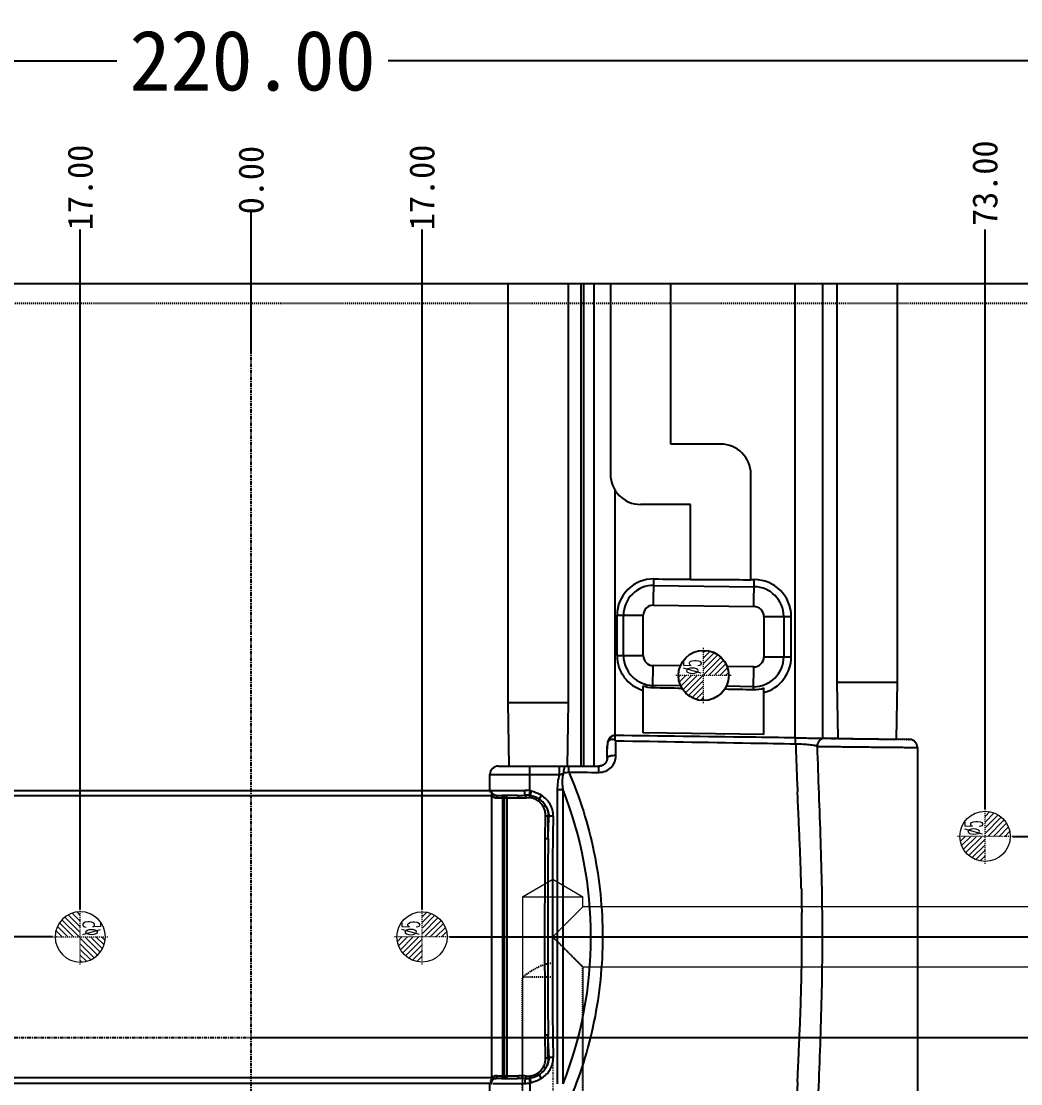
# Model space of a CAD drawing. Header units: millimetres. Extents: x -7602 to -5759, y 1469 to 2216.
# Drawn here: x -7337.9 to -7238.5, y 1903.5 to 2009.1 of the extents above; entities that cross this region are included whole.
import ezdxf

# ---------------------------------------------------------------- set-up
doc = ezdxf.new("R2010")
doc.units = ezdxf.units.MM
doc.linetypes.add('CENTER', pattern=[0.6, 0.375, -0.075, 0.075, -0.075])
doc.linetypes.add('HIDDEN', pattern=[0.2, 0.1, -0.1])
for name, color, linetype, lineweight in [('cool', 153, 'HIDDEN', 9), ('dim', 82, 'Continuous', 9), ('epin', 13, 'Continuous', 9)]:
    doc.layers.add(name, color=color, linetype=linetype, lineweight=lineweight)
doc.layers.add('DEFAULT_2', color=8, linetype='HIDDEN')
doc.styles.add('TXT05', font='txt.shx', dxfattribs={"width": 0.5, "bigfont": 'gbcbig.shx'})
doc.dimstyles.get("Standard").update_dxf_attribs({"dimtxt": 0.15625, "dimasz": 0.1875, "dimexe": 0.125, "dimexo": 0.0625, "dimtad": 0, "dimtih": 1, "dimtoh": 1, "dimdsep": 46, "dimtxsty": 'Standard', "dimcen": 0.09, "dimadec": 0, "dimazin": 0, "dimtp": 0.01, "dimtm": 0.01, "dimtfac": 1, "dimtofl": 0, "dimtmove": 0, "dimatfit": 3, "dimfxl": 0, "dimtolj": 1, "dimarcsym": 0})
doc.dimstyles.new('STANDARD$0', dxfattribs={"dimscale": 2, "dimtxt": 3, "dimasz": 3, "dimexe": 1.25, "dimexo": 0.625, "dimgap": 0.5, "dimtad": 0, "dimdsep": 46, "dimlunit": 6, "dimtxsty": 'Standard', "dimblk": 'CLOSEDBLANK', "dimcen": 0, "dimclrt": 2, "dimazin": 2, "dimtfac": 2, "dimtmove": 1, "dimatfit": 3, "dimfxl": 0, "dimtolj": 1, "dimtzin": 0, "dimarcsym": 0})

# ---------------------------------------------------------------- blocks, each defined once
blk = doc.blocks.new('epin_ejp_5')
at = {"layer": 'epin'}
h = blk.add_hatch(dxfattribs=at)
h.set_pattern_fill('_ANSI31', color=123, scale=0.125, angle=90, style=0)
h.set_pattern_definition([(135, (-467.6036, -280.68332), (-0.280633, -0.280633), [])])
h.paths.add_polyline_path([(0, 2.5, 0.414214), (-2.5, 0), (0, 0)])
h.paths.add_polyline_path([(2.5, 0), (0, 0), (0, -2.5, 0.414214)])
at = {"layer": 'epin', "color": 1, "linetype": 'CENTER', "ltscale": 0.155494}
for p, q in [((0, -2.75), (0, 2.75)), ((-2.75, 0), (2.75, 0))]:
    blk.add_line(p, q, dxfattribs=at)
at = {"layer": 'epin'}
blk.add_circle((0, 0), 2.5, dxfattribs=at)
at = {"layer": 'epin', "color": 6, "style": 'TXT05', "width": 0.5}
blk.add_text('%%c5', height=1.75, dxfattribs=at).set_placement((0.1, 0.25))
blk = doc.blocks.new('36')
at = {"layer": 'cool', "linetype": 'ByBlock', "ltscale": 0.932966}
for p, q in [((13910.12, -854.74), (13907.12, -856.48)), ((13913.12, -856.48), (13910.12, -854.74)), ((13913.12, -856.48), (13907.12, -856.48)), ((13907.12, -857.48), (13907.12, -856.48)), ((13913.12, -856.48), (13913.12, -936.48)), ((13841.33, -857.48), (13907.12, -857.48)), ((13907.12, -857.48), (13910.12, -860.48)), ((13910.12, -860.48), (13907.12, -863.48)), ((13841.33, -863.48), (13907.12, -863.48)), ((13907.12, -863.48), (13907.12, -897.48))]:
    blk.add_line(p, q, dxfattribs=at)
at = {"layer": 'cool', "color": 1, "linetype": 'CENTER', "ltscale": 0.621977}
for p, q in [((13910.12, -854.74), (13910.12, -945.48)), ((13830.12, -860.48), (13910.12, -860.48))]:
    blk.add_line(p, q, dxfattribs=at)
blk = doc.blocks.new('*D62')
at = {"layer": 'Defpoints', "color": 0, "linetype": 'ByBlock', "ltscale": 0.870768}
for p in [(-7315.04, 1908.07), (-7315.04, 1908.07), (-7196.59, 1908.07)]:
    blk.add_point(p, dxfattribs=at)
at = {"layer": 'dim', "color": 4, "linetype": 'Continuous', "lineweight": -2, "ltscale": 0.870768}
blk.add_line((-7315.04, 1908.07), (-7196.59, 1908.07), dxfattribs=at)
at = {"layer": 'dim', "color": 6, "linetype": 'ByBlock', "ltscale": 0.870768, "insert": (-7193.47, 1908.07), "char_height": 2.5, "attachment_point": 5}
blk.add_mtext('\\A1;0.00', dxfattribs=at)
blk = doc.blocks.new('*D43')
at = {"layer": 'Defpoints', "color": 0, "linetype": 'ByBlock', "ltscale": 0.870768}
for p in [(-7315.04, 1908.07), (-7315.04, 1846.74), (-7315.04, 1828.2)]:
    blk.add_point(p, dxfattribs=at)
at = {"layer": 'dim', "color": 4, "linetype": 'Continuous', "lineweight": -2, "ltscale": 0.870768}
blk.add_line((-7315.04, 1846.74), (-7315.04, 1828.2), dxfattribs=at)
at = {"layer": 'dim', "color": 6, "linetype": 'ByBlock', "ltscale": 0.870768, "insert": (-7315.04, 1825.07), "char_height": 2.5, "attachment_point": 5, "rotation": 90}
blk.add_mtext('\\A1;0.00', dxfattribs=at)
blk = doc.blocks.new('*D44')
at = {"layer": 'Defpoints', "color": 0, "linetype": 'ByBlock', "ltscale": 0.870768}
for p in [(-7315.04, 1990.22), (-7315.04, 1976.09), (-7315.04, 1908.07)]:
    blk.add_point(p, dxfattribs=at)
at = {"layer": 'dim', "color": 4, "linetype": 'Continuous', "lineweight": -2, "ltscale": 0.870768}
blk.add_line((-7315.04, 1976.09), (-7315.04, 1990.22), dxfattribs=at)
at = {"layer": 'dim', "color": 6, "linetype": 'ByBlock', "ltscale": 0.870768, "insert": (-7315.04, 1993.34), "char_height": 2.5, "attachment_point": 5, "rotation": 90}
blk.add_mtext('\\A1;0.00', dxfattribs=at)
blk = doc.blocks.new('*D45')
at = {"layer": 'Defpoints', "color": 0, "linetype": 'ByBlock', "ltscale": 0.870768}
for p in [(-7433.49, 1908.07), (-7419, 1908.07), (-7315.04, 1908.07)]:
    blk.add_point(p, dxfattribs=at)
at = {"layer": 'dim', "color": 4, "linetype": 'Continuous', "lineweight": -2, "ltscale": 0.870768}
blk.add_line((-7419, 1908.07), (-7433.49, 1908.07), dxfattribs=at)
at = {"layer": 'dim', "color": 6, "linetype": 'ByBlock', "ltscale": 0.870768, "insert": (-7436.61, 1908.07), "char_height": 2.5, "attachment_point": 5}
blk.add_mtext('\\A1;0.00', dxfattribs=at)
blk = doc.blocks.new('_ClosedBlank')
at = {"color": 0, "linetype": 'ByBlock', "lineweight": -2}
for p, q in [((-1, 0.167), (0, 0)), ((-1, 0.167), (-1, -0.167)), ((0, 0), (-1, -0.167))]:
    blk.add_line(p, q, dxfattribs=at)
blk = doc.blocks.new('*D63')
at = {"color": 4, "linetype": 'Continuous', "lineweight": -2, "ltscale": 0.870768}
for p, q in [((-7425.04, 1952.4), (-7425.04, 2005.2)), ((-7419.04, 2005.2), (-7328.4, 2005.2)), ((-7211.04, 2005.2), (-7301.4, 2005.2)), ((-7205.04, 1952.4), (-7205.04, 2005.2))]:
    blk.add_line(p, q, dxfattribs=at)
at = {"layer": 'Defpoints', "color": 0, "linetype": 'ByBlock', "ltscale": 0.870768}
for p in [(-7205.04, 2005.2), (-7425.04, 1952.4), (-7205.04, 1952.4)]:
    blk.add_point(p, dxfattribs=at)
at = {"color": 4, "linetype": 'ByBlock', "lineweight": -2, "ltscale": 0.870768, "xscale": 6, "yscale": 6, "zscale": 6, "rotation": 180}
blk.add_blockref('_ClosedBlank', (-7425.04, 2005.2), dxfattribs=at)
at = {"color": 4, "linetype": 'ByBlock', "lineweight": -2, "ltscale": 0.870768, "xscale": 6, "yscale": 6, "zscale": 6}
blk.add_blockref('_ClosedBlank', (-7205.04, 2005.2), dxfattribs=at)
at = {"color": 6, "linetype": 'ByBlock', "ltscale": 0.870768, "insert": (-7314.9, 2005.2), "char_height": 6, "attachment_point": 5}
blk.add_mtext('\\A1;220.00', dxfattribs=at)
blk = doc.blocks.new('*D53')
at = {"layer": 'Defpoints', "color": 0, "linetype": 'ByBlock', "ltscale": 0.870768}
for p in [(-7295.29, 1918.07), (-7196.22, 1918.07), (-7315.04, 1908.07)]:
    blk.add_point(p, dxfattribs=at)
at = {"layer": 'dim', "color": 4, "linetype": 'Continuous', "lineweight": -2, "ltscale": 0.870768}
blk.add_line((-7295.29, 1918.07), (-7196.22, 1918.07), dxfattribs=at)
at = {"layer": 'dim', "color": 6, "linetype": 'ByBlock', "ltscale": 0.870768, "insert": (-7192.26, 1918.07), "char_height": 2.5, "attachment_point": 5}
blk.add_mtext('\\A1;10.00', dxfattribs=at)
blk = doc.blocks.new('*D73')
at = {"layer": 'Defpoints', "color": 0, "linetype": 'ByBlock', "ltscale": 0.870768}
for p in [(-7239.29, 1928.07), (-7196.22, 1928.07), (-7315.04, 1908.07)]:
    blk.add_point(p, dxfattribs=at)
at = {"layer": 'dim', "color": 4, "linetype": 'Continuous', "lineweight": -2, "ltscale": 0.870768}
blk.add_line((-7239.29, 1928.07), (-7196.22, 1928.07), dxfattribs=at)
at = {"layer": 'dim', "color": 6, "linetype": 'ByBlock', "ltscale": 0.870768, "insert": (-7191.84, 1928.07), "char_height": 2.5, "attachment_point": 5}
blk.add_mtext('\\A1;20.00', dxfattribs=at)
blk = doc.blocks.new('*D54')
at = {"layer": 'Defpoints', "color": 0, "linetype": 'ByBlock', "ltscale": 0.870768}
for p in [(-7298.04, 1988.44), (-7298.04, 1920.82), (-7315.04, 1908.07)]:
    blk.add_point(p, dxfattribs=at)
at = {"layer": 'dim', "color": 4, "linetype": 'Continuous', "lineweight": -2, "ltscale": 0.870768}
blk.add_line((-7298.04, 1920.82), (-7298.04, 1988.44), dxfattribs=at)
at = {"layer": 'dim', "color": 6, "linetype": 'ByBlock', "ltscale": 0.870768, "insert": (-7298.04, 1992.61), "char_height": 2.5, "attachment_point": 5, "rotation": 90}
blk.add_mtext('\\A1;17.00', dxfattribs=at)
blk = doc.blocks.new('*D74')
at = {"layer": 'Defpoints', "color": 0, "linetype": 'ByBlock', "ltscale": 0.870768}
for p in [(-7242.04, 1988.44), (-7242.04, 1930.82), (-7315.04, 1908.07)]:
    blk.add_point(p, dxfattribs=at)
at = {"layer": 'dim', "color": 4, "linetype": 'Continuous', "lineweight": -2, "ltscale": 0.870768}
blk.add_line((-7242.04, 1930.82), (-7242.04, 1988.44), dxfattribs=at)
at = {"layer": 'dim', "color": 6, "linetype": 'ByBlock', "ltscale": 0.870768, "insert": (-7242.04, 1993.03), "char_height": 2.5, "attachment_point": 5, "rotation": 90}
blk.add_mtext('\\A1;73.00', dxfattribs=at)
blk = doc.blocks.new('*D55')
at = {"layer": 'Defpoints', "color": 0, "linetype": 'ByBlock', "ltscale": 0.870768}
for p in [(-7433.87, 1918.07), (-7334.79, 1918.07), (-7315.04, 1908.07)]:
    blk.add_point(p, dxfattribs=at)
at = {"layer": 'dim', "color": 4, "linetype": 'Continuous', "lineweight": -2, "ltscale": 0.870768}
blk.add_line((-7334.79, 1918.07), (-7433.87, 1918.07), dxfattribs=at)
at = {"layer": 'dim', "color": 6, "linetype": 'ByBlock', "ltscale": 0.870768, "insert": (-7437.82, 1918.07), "char_height": 2.5, "attachment_point": 5}
blk.add_mtext('\\A1;10.00', dxfattribs=at)
blk = doc.blocks.new('*D56')
at = {"layer": 'Defpoints', "color": 0, "linetype": 'ByBlock', "ltscale": 0.870768}
for p in [(-7433.87, 1928.07), (-7390.79, 1928.07), (-7315.04, 1908.07)]:
    blk.add_point(p, dxfattribs=at)
at = {"layer": 'dim', "color": 4, "linetype": 'Continuous', "lineweight": -2, "ltscale": 0.870768}
blk.add_line((-7390.79, 1928.07), (-7433.87, 1928.07), dxfattribs=at)
at = {"layer": 'dim', "color": 6, "linetype": 'ByBlock', "ltscale": 0.870768, "insert": (-7438.24, 1928.07), "char_height": 2.5, "attachment_point": 5}
blk.add_mtext('\\A1;20.00', dxfattribs=at)
blk = doc.blocks.new('*D57')
at = {"layer": 'Defpoints', "color": 0, "linetype": 'ByBlock', "ltscale": 0.870768}
for p in [(-7332.04, 1988.44), (-7332.04, 1920.82), (-7315.04, 1908.07)]:
    blk.add_point(p, dxfattribs=at)
at = {"layer": 'dim', "color": 4, "linetype": 'Continuous', "lineweight": -2, "ltscale": 0.870768}
blk.add_line((-7332.04, 1920.82), (-7332.04, 1988.44), dxfattribs=at)
at = {"layer": 'dim', "color": 6, "linetype": 'ByBlock', "ltscale": 0.870768, "insert": (-7332.04, 1992.61), "char_height": 2.5, "attachment_point": 5, "rotation": 90}
blk.add_mtext('\\A1;17.00', dxfattribs=at)
blk = doc.blocks.new('*D58')
at = {"layer": 'Defpoints', "color": 0, "linetype": 'ByBlock', "ltscale": 0.870768}
for p in [(-7388.04, 1988.44), (-7388.04, 1930.82), (-7315.04, 1908.07)]:
    blk.add_point(p, dxfattribs=at)
at = {"layer": 'dim', "color": 4, "linetype": 'Continuous', "lineweight": -2, "ltscale": 0.870768}
blk.add_line((-7388.04, 1930.82), (-7388.04, 1988.44), dxfattribs=at)
at = {"layer": 'dim', "color": 6, "linetype": 'ByBlock', "ltscale": 0.870768, "insert": (-7388.04, 1993.03), "char_height": 2.5, "attachment_point": 5, "rotation": 90}
blk.add_mtext('\\A1;73.00', dxfattribs=at)

msp = doc.modelspace()

# ---------------------------------------------------------------- linework, layer by layer
at = {"color": 7, "linetype": 'Continuous'}
for p, q in [((-7408.042, 1983.07), (-7222.042, 1983.07)), ((-7289.508, 1983.07), (-7289.508, 1941.382)), ((-7283.508, 1983.07), (-7283.508, 1941.383)), ((-7282.208, 1935.054), (-7282.208, 1983.07)), ((-7281.961, 1935.054), (-7281.961, 1983.07)), ((-7280.97, 1983.07), (-7280.97, 1935.054)), ((-7279.303, 1983.07), (-7279.303, 1964.086)), ((-7273.303, 1967.086), (-7273.303, 1983.07)), ((-7260.923, 1937.867), (-7260.923, 1983.07)), ((-7258.187, 1937.829), (-7258.187, 1983.07)), ((-7256.802, 1983.07), (-7256.802, 1943.393)), ((-7250.802, 1983.07), (-7250.802, 1943.392)), ((-7268.342, 1967.086), (-7273.303, 1967.086)), ((-7265.342, 1953.595), (-7265.342, 1964.086)), ((-7278.822, 1938.098), (-7278.822, 1962.455)), ((-7271.342, 1961.086), (-7276.303, 1961.086)), ((-7271.342, 1953.628), (-7271.342, 1961.086)), ((-7275.029, 1951.053), (-7274.995, 1953.671)), ((-7275.004, 1953.023), (-7265.004, 1952.894)), ((-7265.342, 1953.607), (-7264.994, 1953.606)), ((-7265.029, 1950.924), (-7264.994, 1953.606)), ((-7275.029, 1951.053), (-7265.029, 1950.924)), ((-7278.651, 1946.053), (-7278.651, 1950.054)), ((-7278.651, 1950.054), (-7276.041, 1950.054)), ((-7278.011, 1946.053), (-7278.011, 1950.054)), ((-7276.041, 1946.053), (-7276.041, 1950.054)), ((-7264.043, 1949.925), (-7264.043, 1945.924)), ((-7264.043, 1949.925), (-7261.324, 1949.925)), ((-7262.073, 1949.925), (-7262.073, 1945.924)), ((-7261.324, 1945.924), (-7261.324, 1949.925)), ((-7278.651, 1946.053), (-7276.041, 1946.053)), ((-7264.043, 1945.924), (-7261.324, 1945.924)), ((-7275.083, 1942.866), (-7275.055, 1945.054)), ((-7272.355, 1945.019), (-7275.055, 1945.054)), ((-7265.055, 1944.925), (-7267.705, 1944.959)), ((-7265.084, 1942.668), (-7265.055, 1944.925)), ((-7276.042, 1938.367), (-7276.042, 1943.047)), ((-7272.324, 1943.049), (-7275.08, 1943.084)), ((-7265.08, 1942.955), (-7267.787, 1942.99)), ((-7264.042, 1938.215), (-7264.042, 1942.833)), ((-7256.802, 1943.393), (-7250.802, 1943.392)), ((-7256.802, 1943.393), (-7256.704, 1937.809)), ((-7250.802, 1943.392), (-7250.901, 1937.734)), ((-7289.508, 1941.382), (-7283.994, 1941.383)), ((-7289.508, 1941.382), (-7289.398, 1935.054)), ((-7283.994, 1941.383), (-7283.508, 1941.383)), ((-7283.508, 1941.383), (-7283.618, 1935.054)), ((-7264.042, 1938.211), (-7276.042, 1938.365)), ((-7279.596, 1937.383), (-7279.596, 1937.383)), ((-7278.822, 1938.098), (-7278.946, 1938.089)), ((-7278.758, 1936.105), (-7278.763, 1937.544)), ((-7256.704, 1937.809), (-7258.187, 1937.829)), ((-7249.571, 1937.717), (-7250.901, 1937.734)), ((-7279.621, 1935.858), (-7279.621, 1937.025)), ((-7248.777, 1936.905), (-7248.777, 1899.235)), ((-7290.445, 1935.054), (-7280.474, 1935.054)), ((-7287.311, 1932.608), (-7287.311, 1935.054)), ((-7284.37, 1934.204), (-7284.37, 1935.054)), ((-7291.296, 1932.642), (-7291.296, 1934.204)), ((-7291.296, 1934.204), (-7284.37, 1934.204)), ((-7291.095, 1932.088), (-7338.989, 1932.088)), ((-7338.923, 1932.642), (-7287.825, 1932.642)), ((-7291.161, 1932.642), (-7291.145, 1932.55)), ((-7291.095, 1904.052), (-7291.095, 1932.088)), ((-7290.743, 1932.144), (-7290.938, 1932.219)), ((-7290.686, 1932.14), (-7290.743, 1932.144)), ((-7290.686, 1932.14), (-7290.102, 1932.14)), ((-7290.609, 1931.889), (-7289.851, 1931.889)), ((-7288.575, 1932.14), (-7290.088, 1932.14)), ((-7290.025, 1904.251), (-7290.025, 1931.889)), ((-7289.851, 1904.251), (-7289.851, 1931.889)), ((-7289.837, 1931.889), (-7288.437, 1931.889)), ((-7289.585, 1904.251), (-7289.585, 1931.889)), ((-7287.311, 1932.608), (-7287.385, 1932.142)), ((-7287.185, 1932.585), (-7287.279, 1932.129)), ((-7286.168, 1932.159), (-7286.409, 1931.796)), ((-7284.594, 1932.68), (-7284.594, 1903.462)), ((-7284.045, 1932.68), (-7284.594, 1932.68)), ((-7284.045, 1932.68), (-7284.045, 1903.462)), ((-7285.786, 1927.844), (-7285.757, 1930.104)), ((-7284.992, 1930.063), (-7285.408, 1930.076)), ((-7285.504, 1927.841), (-7285.495, 1928.99)), ((-7285.757, 1906.036), (-7285.786, 1908.297)), ((-7285.489, 1906.04), (-7285.504, 1908.301)), ((-7284.992, 1906.077), (-7285.408, 1906.064)), ((-7286.168, 1903.98), (-7286.41, 1904.344)), ((-7291.095, 1904.052), (-7338.989, 1904.052)), ((-7291.161, 1903.497), (-7338.923, 1903.497)), ((-7291.296, 1901.935), (-7291.296, 1903.497)), ((-7291.145, 1903.59), (-7291.161, 1903.497)), ((-7291.145, 1903.59), (-7291.064, 1903.791)), ((-7291.064, 1903.791), (-7290.907, 1903.94)), ((-7290.983, 1903.497), (-7287.825, 1903.497)), ((-7290.102, 1904), (-7290.686, 1904)), ((-7290.608, 1904.251), (-7289.851, 1904.251)), ((-7290.088, 1904), (-7288.575, 1904)), ((-7289.837, 1904.251), (-7288.437, 1904.251)), ((-7288.455, 1904), (-7288.491, 1904)), ((-7287.385, 1903.998), (-7287.311, 1903.532)), ((-7287.311, 1903.532), (-7287.311, 1901.085)), ((-7287.184, 1903.555), (-7287.279, 1904.011))]:
    msp.add_line(p, q, dxfattribs=at)
at = {"color": 1, "linetype": 'CENTER', "ltscale": 0.932966}
for p, q in [((-7315.042, 1833.07), (-7315.042, 1983.07)), ((-7425.042, 1908.07), (-7205.042, 1908.07))]:
    msp.add_line(p, q, dxfattribs=at)
at = {"color": 7, "linetype": 'Continuous'}
for points in [[(-7290.938, 1932.219), (-7291.083, 1932.379), (-7291.145, 1932.55)], [(-7290.907, 1903.94), (-7290.712, 1903.999), (-7290.686, 1904)]]:
    msp.add_lwpolyline(points, dxfattribs=at)
msp.add_circle((-7270.042, 1944.07), 2.5, dxfattribs=at)
for centre, radius, start, end in [((-7268.342, 1964.086), 3, 0, 90), ((-7276.303, 1964.086), 3, 180, 270), ((-7275.032, 1950.052), 3.62, 89.42309, 179.96485), ((-7275.042, 1950.054), 2.969, 89.26088, 180), ((-7258.882, 3653.15), 1699.555, 269.456775, 269.579941), ((-7258.233, 3743.356), 1789.776, 269.580331, 269.772411), ((-7265.006, 1949.923), 3.683, 0.03222, 89.8136), ((-7265.042, 1949.925), 2.969, 0, 89.26088), ((-7275.042, 1950.054), 0.999, 89.26088, 180), ((-7265.042, 1949.925), 0.999, 0, 89.26088), ((-7275.033, 1946.055), 3.618, 180.02169, 253.81187), ((-7275.042, 1946.053), 2.969, 180, 269.26088), ((-7275.042, 1946.053), 0.999, 180, 269.26088), ((-7265.042, 1945.924), 2.969, 269.26088, 0), ((-7265.042, 1945.924), 0.999, 269.26088, 0), ((-7265.005, 1945.926), 3.681, 285.16851, 359.9792), ((-7275.035, 1945.758), 2.892, 249.61844, 269.04343), ((-7265.017, 1945.62), 2.952, 268.69826, 289.28143), ((-7271.307, 1936.713), 8.315, 175.47429, 177.85183), ((-7278.698, 1937.299), 0.9, 171.27406, 175.4943), ((-7278.831, 1937.337), 0.761, 98.75364, 146.61072), ((-7056.345, 1942.842), 204.613, 181.56783, 182.23074), ((-7271.647, 1936.725), 7.975, 177.84125, 179.99149), ((-7290.445, 1934.204), 0.851, 89.96372, 179.95948), ((-7280.605, 1915.771), 18.885, 98.64788, 100.22303), ((-6849.224, 1951.09), 411.898, 182.25584, 182.58674), ((-7299.134, 1931.167), 8.108, 9.26126, 9.82551), ((-7290.608, 1932.575), 0.687, 257.96825, 269.98016), ((-7290.101, 1931.889), 0.25, 0.02516, 90.00159), ((-7290.088, 1931.889), 0.251, 359.99891, 89.99891), ((-7288.575, 1953.722), 21.582, 269.9994, 270.68668), ((-7288.438, 1943.962), 12.073, 270.00264, 271.12922), ((-7288.57, 1953.351), 21.211, 270.68683, 271.40937), ((-7288.443, 1944.207), 12.319, 271.13131, 272.27866), ((-7288.563, 1953.052), 20.912, 271.40952, 272.16092), ((-7288.455, 1944.483), 12.594, 272.28095, 273.44572), ((-7287.82, 1928.898), 3.745, 82.17937, 90.06765), ((-7287.675, 1929.262), 2.895, 84.25767, 91.97846), ((-7287.543, 1929.325), 2.59, 85.97005, 93.41993), ((-7287.619, 1929.857), 2.297, 81.47034, 84.14221), ((-7287.485, 1930.144), 1.769, 83.07189, 85.99752), ((-7287.755, 1929.817), 2.826, 78.34379, 80.9419), ((-7287.467, 1930.287), 1.626, 54.73914, 83.06444), ((-7287.633, 1929.954), 2.211, 43.98814, 56.40043), ((-7287.647, 1929.938), 2.232, 31.80889, 44.02615), ((-7285.019, 1973.486), 43.388, 269.02601, 269.37985), ((-7284.444, 1933.46), 3.519, 252.72027, 254.08589), ((-8030.269, 1894.568), 770.496, 2.465477, 2.644094), ((-7594.082, 1913.431), 333.902, 2.03786, 2.45151), ((-7499.441, 1916.814), 239.2, 1.45624, 2.03402), ((-7444.048, 1918.069), 183.792, 359.24536, 0.75349), ((-7459.932, 1918.304), 199.678, 358.54388, 359.23802), ((-7499.902, 1919.339), 239.661, 357.96203, 358.53941), ((-7608.641, 1923.279), 348.473, 357.55491, 357.95042), ((-7892.024, 1935.403), 632.115, 357.335682, 357.552843), ((-7284.443, 1902.678), 3.521, 105.91326, 107.28035), ((-7287.651, 1906.207), 2.239, 303.66622, 321.97223), ((-7287.625, 1906.185), 2.205, 322.00308, 328.24318), ((-7290.591, 1903.531), 0.725, 125.4597, 134.05053), ((-7290.598, 1903.541), 0.712, 116.32161, 125.45471), ((-7290.088, 1904.251), 0.251, 270.00109, 0.00109), ((-7290.102, 1904.251), 0.251, 292.50697, 359.99504), ((-7288.575, 1882.279), 21.721, 89.77825, 90.00031), ((-7288.574, 1882.468), 21.532, 89.49034, 89.68319), ((-7288.437, 1892.216), 12.035, 88.86919, 89.99913), ((-7288.572, 1882.663), 21.337, 88.95549, 89.49062), ((-7288.442, 1891.976), 12.276, 87.71971, 88.87089), ((-7288.568, 1882.913), 21.087, 88.40412, 88.95542), ((-7288.562, 1883.125), 20.875, 87.83955, 88.40405), ((-7288.452, 1891.705), 12.546, 86.55265, 87.72166), ((-7287.82, 1907.242), 3.745, 269.9323, 277.82222), ((-7287.675, 1906.879), 2.895, 268.02183, 275.74415), ((-7287.544, 1906.785), 2.561, 266.56078, 269.04665), ((-7287.544, 1906.827), 2.602, 269.05268, 274.02338), ((-7287.62, 1906.283), 2.297, 275.85962, 278.53544), ((-7287.485, 1905.996), 1.769, 274.00447, 276.93447), ((-7287.756, 1906.323), 2.826, 279.05999, 281.66188), ((-6880.638, 1886.377), 380.456, 177.39998, 177.75783)]:
    msp.add_arc(centre, radius, start, end, dxfattribs=at)
for points in [[(-7275.083, 1942.866), (-7274.124, 1942.85), (-7273.164, 1942.833), (-7272.205, 1942.816)], [(-7267.931, 1942.731), (-7266.982, 1942.711), (-7266.033, 1942.69), (-7265.084, 1942.668)], [(-7279.591, 1937.403), (-7279.593, 1937.397), (-7279.595, 1937.39), (-7279.596, 1937.383)], [(-7279.466, 1937.756), (-7279.529, 1937.661), (-7279.571, 1937.548), (-7279.588, 1937.435)], [(-7278.763, 1937.544), (-7278.787, 1937.567), (-7278.812, 1937.59), (-7278.837, 1937.613)], [(-7279.621, 1935.858), (-7279.621, 1935.787), (-7279.632, 1935.716), (-7279.651, 1935.647)], [(-7283.444, 1934.44), (-7282.449, 1934.438), (-7281.455, 1934.436), (-7280.46, 1934.433)], [(-7290.614, 1931.985), (-7290.61, 1931.953), (-7290.609, 1931.921), (-7290.609, 1931.889)], [(-7285.503, 1927.841), (-7285.482, 1928.587), (-7285.454, 1929.332), (-7285.408, 1930.076)], [(-7290.608, 1904.251), (-7290.713, 1904.251), (-7290.82, 1904.226), (-7290.914, 1904.179)], [(-7290.614, 1904.155), (-7290.61, 1904.187), (-7290.608, 1904.219), (-7290.608, 1904.251)], [(-7290.006, 1904.019), (-7290.036, 1904.007), (-7290.07, 1904), (-7290.102, 1904)], [(-7288.448, 1904.155), (-7288.441, 1904.186), (-7288.437, 1904.219), (-7288.437, 1904.251)]]:
    msp.add_open_spline(points, degree=3, dxfattribs=at)
for points, knots in [([(-7279.06, 1937.695), (-7279.117, 1937.701), (-7279.228, 1937.699), (-7279.381, 1937.658), (-7279.51, 1937.572), (-7279.559, 1937.482), (-7279.572, 1937.433)], [0, 0, 0, 0, 0.2769987, 0.5275377, 0.755975, 1, 1, 1, 1]), ([(-7278.837, 1937.613), (-7278.867, 1937.64), (-7278.942, 1937.675), (-7279.021, 1937.69), (-7279.06, 1937.695)], [0, 0, 0, 0, 0.5052572, 1, 1, 1, 1]), ([(-7278.837, 1937.613), (-7278.835, 1937.712), (-7278.831, 1937.867), (-7278.828, 1938.022), (-7278.824, 1938.077)], [0, 0, 0, 0, 0.6420475, 1, 1, 1, 1]), ([(-7278.824, 1938.077), (-7278.824, 1938.082), (-7278.822, 1938.087), (-7278.823, 1938.098), (-7278.822, 1938.098)], [0, 0, 0, 0, 0.7408671, 1, 1, 1, 1]), ([(-7260.923, 1937.867), (-7262.414, 1937.886), (-7268.38, 1937.963), (-7274.346, 1938.04), (-7278.822, 1938.098)], [0, 0, 0, 0, 0.2497883, 1, 1, 1, 1]), ([(-7260.882, 1937.243), (-7262.37, 1937.268), (-7268.331, 1937.369), (-7274.291, 1937.471), (-7278.763, 1937.544)], [0, 0, 0, 0, 0.2497567, 1, 1, 1, 1]), ([(-7260.882, 1937.243), (-7260.882, 1937.326), (-7260.883, 1937.445), (-7260.888, 1937.594), (-7260.893, 1937.686), (-7260.899, 1937.759), (-7260.906, 1937.816), (-7260.912, 1937.846), (-7260.919, 1937.867), (-7260.923, 1937.867)], [0, 0, 0, 0, 0.394645, 0.5659962, 0.7135774, 0.8331964, 0.9217868, 0.9771136, 1, 1, 1, 1]), ([(-7260.923, 1937.867), (-7260.644, 1937.863), (-7259.732, 1937.851), (-7258.82, 1937.839), (-7258.187, 1937.829)], [0, 0, 0, 0, 0.3058601, 1, 1, 1, 1]), ([(-7258.747, 1937.02), (-7258.779, 1937.036), (-7258.866, 1937.062), (-7259.026, 1937.096), (-7259.242, 1937.129), (-7259.621, 1937.173), (-7260.173, 1937.217), (-7260.636, 1937.237), (-7260.881, 1937.243)], [0, 0, 0, 0, 0.0491986, 0.1259121, 0.2281707, 0.3535985, 0.6578037, 1, 1, 1, 1]), ([(-7257.945, 1937.824), (-7258.049, 1937.825), (-7258.26, 1937.785), (-7258.527, 1937.607), (-7258.705, 1937.338), (-7258.747, 1937.126), (-7258.747, 1937.02)], [0, 0, 0, 0, 0.2481268, 0.4973772, 0.7481678, 1, 1, 1, 1]), ([(-7258.187, 1937.829), (-7258.161, 1937.828), (-7258.08, 1937.827), (-7258, 1937.825), (-7257.946, 1937.824)], [0, 0, 0, 0, 0.3272161, 1, 1, 1, 1]), ([(-7257.945, 1937.824), (-7257.897, 1937.823), (-7257.557, 1937.817), (-7257.216, 1937.812), (-7256.923, 1937.807)], [0, 0, 0, 0, 0.1409217, 1, 1, 1, 1]), ([(-7256.704, 1937.809), (-7256.704, 1937.809), (-7256.699, 1937.81), (-7256.694, 1937.808), (-7256.682, 1937.809), (-7256.666, 1937.808), (-7256.645, 1937.808), (-7256.608, 1937.807), (-7256.551, 1937.806), (-7256.469, 1937.804), (-7256.37, 1937.803), (-7256.254, 1937.801), (-7256.07, 1937.798), (-7255.804, 1937.794), (-7255.449, 1937.789), (-7255.051, 1937.783), (-7254.622, 1937.777), (-7254.171, 1937.771), (-7253.562, 1937.763), (-7252.835, 1937.754), (-7252.055, 1937.745), (-7251.579, 1937.739), (-7251.371, 1937.737)], [0, 0, 0, 0, 0.0004417, 0.0017567, 0.003941, 0.0069896, 0.0108976, 0.0156599, 0.0277269, 0.0431155, 0.0617113, 0.083398, 0.108051, 0.1655675, 0.2327865, 0.3079779, 0.3892261, 0.4744372, 0.5614366, 0.7318891, 0.8832046, 1, 1, 1, 1]), ([(-7251.371, 1937.737), (-7251.335, 1937.737), (-7251.268, 1937.736), (-7251.173, 1937.735), (-7251.092, 1937.735), (-7251.026, 1937.734), (-7250.973, 1937.734), (-7250.939, 1937.734), (-7250.919, 1937.734), (-7250.909, 1937.733), (-7250.905, 1937.735), (-7250.901, 1937.733), (-7250.901, 1937.734)], [0, 0, 0, 0, 0.2287643, 0.4299396, 0.6023147, 0.7446789, 0.8559791, 0.9357998, 0.9638258, 0.9838866, 0.995952, 1, 1, 1, 1]), ([(-7248.777, 1936.905), (-7248.776, 1937.008), (-7248.814, 1937.216), (-7248.984, 1937.484), (-7249.242, 1937.668), (-7249.449, 1937.715), (-7249.552, 1937.717)], [0, 0, 0, 0, 0.2500797, 0.5001339, 0.7501703, 1, 1, 1, 1]), ([(-7280.46, 1934.433), (-7280.236, 1934.433), (-7279.785, 1934.519), (-7279.217, 1934.893), (-7278.842, 1935.451), (-7278.757, 1935.889), (-7278.758, 1936.105)], [0, 0, 0, 0, 0.2550824, 0.5069532, 0.7548342, 1, 1, 1, 1]), ([(-7278.758, 1936.105), (-7278.868, 1936.105), (-7279.028, 1936.097), (-7279.231, 1936.067), (-7279.361, 1936.038), (-7279.47, 1936.001), (-7279.563, 1935.956), (-7279.621, 1935.897), (-7279.621, 1935.858)], [0, 0, 0, 0, 0.3523735, 0.5137291, 0.657431, 0.7791554, 0.8762807, 1, 1, 1, 1]), ([(-7258.747, 1937.02), (-7258.528, 1937.016), (-7257.895, 1937.008), (-7256.712, 1936.993), (-7255.443, 1936.978), (-7254.278, 1936.965), (-7253.36, 1936.955), (-7252.456, 1936.946), (-7251.599, 1936.937), (-7250.926, 1936.93), (-7250.433, 1936.925), (-7250.105, 1936.922), (-7249.808, 1936.92), (-7249.545, 1936.917), (-7249.319, 1936.915), (-7249.154, 1936.914), (-7249.042, 1936.913), (-7248.973, 1936.913), (-7248.915, 1936.913), (-7248.866, 1936.912), (-7248.829, 1936.912), (-7248.804, 1936.912), (-7248.79, 1936.913), (-7248.783, 1936.912), (-7248.78, 1936.913), (-7248.777, 1936.912), (-7248.777, 1936.913)], [0, 0, 0, 0, 0.0660064, 0.1903351, 0.356123, 0.4476762, 0.5408818, 0.6325525, 0.7195536, 0.7989098, 0.834859, 0.8679069, 0.8977656, 0.924184, 0.9469307, 0.9658161, 0.9737563, 0.9806729, 0.9865518, 0.9913794, 0.9951434, 0.9978377, 0.9987823, 0.9994578, 0.9998637, 1, 1, 1, 1]), ([(-7258.747, 1937.02), (-7258.703, 1935.459), (-7258.589, 1932.321), (-7258.41, 1927.596), (-7258.279, 1922.842), (-7258.231, 1918.072), (-7258.279, 1913.302), (-7258.41, 1908.547), (-7258.589, 1903.822), (-7258.703, 1900.683), (-7258.747, 1899.12)], [0, 0, 0, 0, 0.1235986, 0.2484552, 0.3740893, 0.4998821, 0.6258738, 0.7515203, 0.8762211, 1, 1, 1, 1]), ([(-7283.852, 1934.964), (-7283.841, 1934.989), (-7283.822, 1935.027), (-7283.782, 1935.054), (-7283.765, 1935.054)], [0, 0, 0, 0, 0.6128231, 1, 1, 1, 1]), ([(-7283.444, 1934.44), (-7283.444, 1934.483), (-7283.444, 1934.565), (-7283.445, 1934.683), (-7283.445, 1934.788), (-7283.446, 1934.878), (-7283.446, 1934.942), (-7283.446, 1934.985), (-7283.447, 1935.009), (-7283.447, 1935.027), (-7283.447, 1935.042), (-7283.449, 1935.048), (-7283.447, 1935.054), (-7283.448, 1935.054)], [0, 0, 0, 0, 0.2076603, 0.4011343, 0.5743119, 0.7221528, 0.841276, 0.889058, 0.9285374, 0.9595358, 0.9818869, 0.9954258, 1, 1, 1, 1]), ([(-7279.956, 1935.219), (-7280.013, 1935.177), (-7280.176, 1935.089), (-7280.361, 1935.054), (-7280.474, 1935.054)], [0, 0, 0, 0, 0.3824982, 1, 1, 1, 1]), ([(-7280.46, 1934.433), (-7280.46, 1934.476), (-7280.461, 1934.559), (-7280.462, 1934.678), (-7280.463, 1934.784), (-7280.465, 1934.876), (-7280.467, 1934.949), (-7280.468, 1934.999), (-7280.47, 1935.027), (-7280.471, 1935.042), (-7280.472, 1935.049), (-7280.473, 1935.054), (-7280.474, 1935.054)], [0, 0, 0, 0, 0.2071267, 0.4003211, 0.5734008, 0.7212642, 0.8404856, 0.9278843, 0.9589637, 0.9814106, 0.9950837, 1, 1, 1, 1]), ([(-7279.766, 1935.409), (-7279.795, 1935.369), (-7279.854, 1935.3), (-7279.923, 1935.242), (-7279.956, 1935.219)], [0, 0, 0, 0, 0.5514489, 1, 1, 1, 1]), ([(-7279.651, 1935.647), (-7279.66, 1935.617), (-7279.689, 1935.533), (-7279.733, 1935.456), (-7279.766, 1935.409)], [0, 0, 0, 0, 0.3552028, 1, 1, 1, 1]), ([(-7284.37, 1934.204), (-7284.469, 1933.966), (-7284.573, 1933.453), (-7284.594, 1932.938), (-7284.594, 1932.68)], [0, 0, 0, 0, 0.4994741, 1, 1, 1, 1]), ([(-7284.37, 1934.205), (-7284.264, 1934.233), (-7284.123, 1934.277), (-7283.989, 1934.339), (-7283.956, 1934.355)], [0, 0, 0, 0, 0.7507695, 1, 1, 1, 1]), ([(-7283.956, 1934.355), (-7284.024, 1934.232), (-7284.089, 1933.949), (-7284.108, 1933.527), (-7284.089, 1933.102), (-7284.062, 1932.821), (-7284.045, 1932.68)], [0, 0, 0, 0, 0.2493822, 0.499547, 0.7497651, 1, 1, 1, 1]), ([(-7283.956, 1934.355), (-7283.951, 1934.475), (-7283.937, 1934.644), (-7283.895, 1934.847), (-7283.868, 1934.93), (-7283.852, 1934.964)], [0, 0, 0, 0, 0.5804402, 0.8160073, 1, 1, 1, 1]), ([(-7283.444, 1934.44), (-7282.894, 1933.174), (-7281.92, 1930.564), (-7280.871, 1926.5), (-7280.235, 1922.315), (-7280.02, 1918.07), (-7280.235, 1913.824), (-7280.871, 1909.639), (-7281.921, 1905.575), (-7282.895, 1902.966), (-7283.445, 1901.699)], [0, 0, 0, 0, 0.1231627, 0.2478786, 0.3736686, 0.5000032, 0.6263377, 0.7521277, 0.8768441, 1, 1, 1, 1]), ([(-7291.132, 1932.472), (-7291.127, 1932.442), (-7291.107, 1932.315), (-7291.095, 1932.186), (-7291.095, 1932.088)], [0, 0, 0, 0, 0.2351607, 1, 1, 1, 1]), ([(-7291.095, 1932.088), (-7291.071, 1932.065), (-7290.971, 1931.98), (-7290.847, 1931.924), (-7290.752, 1931.904)], [0, 0, 0, 0, 0.2534338, 1, 1, 1, 1]), ([(-7290.686, 1932.14), (-7290.666, 1932.14), (-7290.627, 1932.076), (-7290.619, 1932.023), (-7290.614, 1931.985)], [0, 0, 0, 0, 0.3422409, 1, 1, 1, 1]), ([(-7290.072, 1932.121), (-7290.075, 1932.124), (-7290.082, 1932.133), (-7290.094, 1932.14), (-7290.102, 1932.14)], [0, 0, 0, 0, 0.3053676, 1, 1, 1, 1]), ([(-7290.025, 1931.889), (-7290.025, 1931.935), (-7290.032, 1932.014), (-7290.053, 1932.094), (-7290.072, 1932.121)], [0, 0, 0, 0, 0.58618, 1, 1, 1, 1]), ([(-7289.585, 1931.889), (-7289.585, 1931.952), (-7289.618, 1932.05), (-7289.717, 1932.126), (-7289.776, 1932.14), (-7289.805, 1932.14)], [0, 0, 0, 0, 0.5177903, 0.7636491, 1, 1, 1, 1]), ([(-7288.437, 1931.889), (-7288.437, 1931.921), (-7288.444, 1932.014), (-7288.508, 1932.14), (-7288.575, 1932.14)], [0, 0, 0, 0, 0.3252364, 1, 1, 1, 1]), ([(-7287.775, 1932.155), (-7287.785, 1932.175), (-7287.798, 1932.236), (-7287.813, 1932.344), (-7287.822, 1932.485), (-7287.825, 1932.588), (-7287.825, 1932.642)], [0, 0, 0, 0, 0.1404987, 0.3705772, 0.6675276, 1, 1, 1, 1]), ([(-7287.698, 1931.911), (-7287.7, 1931.963), (-7287.711, 1932.037), (-7287.742, 1932.117), (-7287.763, 1932.147), (-7287.775, 1932.155)], [0, 0, 0, 0, 0.6027487, 0.8357737, 1, 1, 1, 1]), ([(-7287.385, 1932.142), (-7287.379, 1932.13), (-7287.369, 1932.1), (-7287.358, 1932.022), (-7287.358, 1931.956), (-7287.361, 1931.909)], [0, 0, 0, 0, 0.1692396, 0.4039331, 1, 1, 1, 1]), ([(-7287.279, 1932.129), (-7287.048, 1932.094), (-7286.744, 1931.997), (-7286.475, 1931.839), (-7286.409, 1931.796)], [0, 0, 0, 0, 0.7486517, 1, 1, 1, 1]), ([(-7287.279, 1932.129), (-7287.268, 1932.1), (-7287.263, 1932.022), (-7287.266, 1931.946), (-7287.271, 1931.901)], [0, 0, 0, 0, 0.4065171, 1, 1, 1, 1]), ([(-7287.185, 1932.585), (-7287.094, 1932.566), (-7286.737, 1932.472), (-7286.398, 1932.312), (-7286.168, 1932.159)], [0, 0, 0, 0, 0.2510353, 1, 1, 1, 1]), ([(-7284.992, 1930.063), (-7284.985, 1930.271), (-7285.039, 1930.692), (-7285.287, 1931.273), (-7285.67, 1931.776), (-7285.996, 1932.041), (-7286.168, 1932.159)], [0, 0, 0, 0, 0.2498478, 0.499769, 0.749831, 1, 1, 1, 1]), ([(-7284.045, 1932.68), (-7282.206, 1928.078), (-7280.352, 1918.071), (-7282.206, 1908.064), (-7284.045, 1903.462)], [0, 0, 0, 0, 0.5000008, 1, 1, 1, 1]), ([(-7260.593, 1930.112), (-7260.602, 1930.312), (-7260.639, 1931.108), (-7260.676, 1931.904), (-7260.702, 1932.5)], [0, 0, 0, 0, 0.2504646, 1, 1, 1, 1]), ([(-7286.409, 1931.796), (-7286.417, 1931.785), (-7286.456, 1931.724), (-7286.496, 1931.664), (-7286.529, 1931.614)], [0, 0, 0, 0, 0.1830509, 1, 1, 1, 1]), ([(-7285.977, 1930.992), (-7286.012, 1931.054), (-7286.16, 1931.29), (-7286.359, 1931.494), (-7286.529, 1931.614)], [0, 0, 0, 0, 0.2544501, 1, 1, 1, 1]), ([(-7285.75, 1931.115), (-7285.783, 1931.102), (-7285.86, 1931.061), (-7285.934, 1931.018), (-7285.977, 1930.992)], [0, 0, 0, 0, 0.4143422, 1, 1, 1, 1]), ([(-7285.757, 1930.104), (-7285.754, 1930.258), (-7285.789, 1930.567), (-7285.903, 1930.858), (-7285.977, 1930.992)], [0, 0, 0, 0, 0.5011103, 1, 1, 1, 1]), ([(-7285.75, 1931.115), (-7285.662, 1930.962), (-7285.527, 1930.631), (-7285.486, 1930.276), (-7285.489, 1930.1)], [0, 0, 0, 0, 0.5000044, 1, 1, 1, 1]), ([(-7285.408, 1930.076), (-7285.402, 1930.259), (-7285.461, 1930.634), (-7285.641, 1930.963), (-7285.75, 1931.115)], [0, 0, 0, 0, 0.4945744, 1, 1, 1, 1]), ([(-7285.495, 1928.99), (-7285.495, 1929.083), (-7285.492, 1929.453), (-7285.49, 1929.823), (-7285.489, 1930.1)], [0, 0, 0, 0, 0.2507716, 1, 1, 1, 1]), ([(-7284.992, 1930.063), (-7285.024, 1929.064), (-7285.055, 1927.065), (-7285.077, 1923.067), (-7285.076, 1918.07), (-7285.077, 1913.073), (-7285.055, 1909.075), (-7285.024, 1907.076), (-7284.992, 1906.077)], [0, 0, 0, 0, 0.1249979, 0.2499978, 0.4999951, 0.7499903, 0.8749878, 1, 1, 1, 1]), ([(-7285.786, 1908.297), (-7285.806, 1909.926), (-7285.816, 1913.184), (-7285.817, 1918.071), (-7285.816, 1922.958), (-7285.806, 1926.216), (-7285.786, 1927.844)], [0, 0, 0, 0, 0.2499992, 0.4999997, 0.7499998, 1, 1, 1, 1]), ([(-7285.786, 1927.844), (-7285.758, 1927.844), (-7285.663, 1927.843), (-7285.569, 1927.842), (-7285.503, 1927.841)], [0, 0, 0, 0, 0.3039417, 1, 1, 1, 1]), ([(-7285.503, 1927.841), (-7285.525, 1926.213), (-7285.536, 1922.957), (-7285.538, 1918.071), (-7285.536, 1913.185), (-7285.525, 1909.928), (-7285.503, 1908.3)], [0, 0, 0, 0, 0.2499421, 0.5000003, 0.7500589, 1, 1, 1, 1]), ([(-7260.318, 1922.887), (-7260.314, 1922.687), (-7260.305, 1922.187), (-7260.302, 1921.387), (-7260.283, 1920.786), (-7260.271, 1920.486)], [0, 0, 0, 0, 0.2498817, 0.6248538, 1, 1, 1, 1]), ([(-7285.504, 1908.301), (-7285.519, 1908.301), (-7285.613, 1908.3), (-7285.708, 1908.299), (-7285.786, 1908.297)], [0, 0, 0, 0, 0.1651389, 1, 1, 1, 1]), ([(-7285.408, 1906.064), (-7285.42, 1906.25), (-7285.461, 1906.997), (-7285.488, 1907.744), (-7285.504, 1908.304)], [0, 0, 0, 0, 0.2503746, 1, 1, 1, 1]), ([(-7286.168, 1903.98), (-7285.994, 1904.096), (-7285.669, 1904.363), (-7285.287, 1904.867), (-7285.036, 1905.447), (-7284.985, 1905.869), (-7284.992, 1906.077)], [0, 0, 0, 0, 0.250159, 0.5002436, 0.7501741, 1, 1, 1, 1]), ([(-7285.978, 1905.147), (-7285.903, 1905.281), (-7285.789, 1905.571), (-7285.754, 1905.881), (-7285.757, 1906.036)], [0, 0, 0, 0, 0.4956744, 1, 1, 1, 1]), ([(-7285.757, 1906.036), (-7285.731, 1906.036), (-7285.642, 1906.038), (-7285.552, 1906.039), (-7285.489, 1906.04)], [0, 0, 0, 0, 0.2882486, 1, 1, 1, 1]), ([(-7285.75, 1905.024), (-7285.641, 1905.176), (-7285.461, 1905.506), (-7285.401, 1905.881), (-7285.408, 1906.064)], [0, 0, 0, 0, 0.5056666, 1, 1, 1, 1]), ([(-7285.489, 1906.04), (-7285.486, 1905.862), (-7285.528, 1905.507), (-7285.663, 1905.176), (-7285.75, 1905.024)], [0, 0, 0, 0, 0.5032069, 1, 1, 1, 1]), ([(-7260.702, 1903.636), (-7260.694, 1903.834), (-7260.658, 1904.629), (-7260.621, 1905.423), (-7260.593, 1906.019)], [0, 0, 0, 0, 0.2496577, 1, 1, 1, 1]), ([(-7286.41, 1904.344), (-7286.475, 1904.3), (-7286.744, 1904.143), (-7287.048, 1904.046), (-7287.279, 1904.011)], [0, 0, 0, 0, 0.2513381, 1, 1, 1, 1]), ([(-7287.271, 1904.239), (-7287.206, 1904.247), (-7286.943, 1904.296), (-7286.693, 1904.409), (-7286.529, 1904.525)], [0, 0, 0, 0, 0.2475577, 1, 1, 1, 1]), ([(-7286.529, 1904.525), (-7286.359, 1904.645), (-7286.16, 1904.85), (-7286.012, 1905.086), (-7285.978, 1905.147)], [0, 0, 0, 0, 0.7467173, 1, 1, 1, 1]), ([(-7286.41, 1904.344), (-7286.417, 1904.355), (-7286.457, 1904.415), (-7286.496, 1904.476), (-7286.529, 1904.525)], [0, 0, 0, 0, 0.183051, 1, 1, 1, 1]), ([(-7285.978, 1905.147), (-7285.935, 1905.121), (-7285.86, 1905.078), (-7285.784, 1905.038), (-7285.75, 1905.024)], [0, 0, 0, 0, 0.5856513, 1, 1, 1, 1]), ([(-7291.095, 1904.052), (-7291.095, 1904.01), (-7291.101, 1903.855), (-7291.125, 1903.702), (-7291.145, 1903.59)], [0, 0, 0, 0, 0.2670908, 1, 1, 1, 1]), ([(-7290.686, 1904), (-7290.666, 1904), (-7290.627, 1904.064), (-7290.619, 1904.117), (-7290.614, 1904.155)], [0, 0, 0, 0, 0.3422363, 1, 1, 1, 1]), ([(-7290.102, 1904), (-7290.091, 1904), (-7290.063, 1904.025), (-7290.033, 1904.11), (-7290.025, 1904.191), (-7290.025, 1904.251)], [0, 0, 0, 0, 0.1288756, 0.3475304, 1, 1, 1, 1]), ([(-7289.585, 1904.251), (-7289.585, 1904.188), (-7289.618, 1904.09), (-7289.717, 1904.014), (-7289.776, 1904), (-7289.805, 1904)], [0, 0, 0, 0, 0.5177903, 0.7636491, 1, 1, 1, 1]), ([(-7288.575, 1904), (-7288.546, 1904), (-7288.48, 1904.047), (-7288.457, 1904.115), (-7288.448, 1904.155)], [0, 0, 0, 0, 0.4143832, 1, 1, 1, 1]), ([(-7287.775, 1903.985), (-7287.785, 1903.965), (-7287.799, 1903.904), (-7287.813, 1903.796), (-7287.823, 1903.655), (-7287.825, 1903.552), (-7287.825, 1903.497)], [0, 0, 0, 0, 0.1404935, 0.3705703, 0.667523, 1, 1, 1, 1]), ([(-7287.698, 1904.229), (-7287.7, 1904.176), (-7287.711, 1904.103), (-7287.742, 1904.022), (-7287.763, 1903.993), (-7287.775, 1903.985)], [0, 0, 0, 0, 0.6027502, 0.8357741, 1, 1, 1, 1]), ([(-7287.361, 1904.23), (-7287.358, 1904.184), (-7287.358, 1904.118), (-7287.369, 1904.04), (-7287.379, 1904.009), (-7287.385, 1903.998)], [0, 0, 0, 0, 0.5960679, 0.830761, 1, 1, 1, 1]), ([(-7287.279, 1904.011), (-7287.268, 1904.04), (-7287.263, 1904.118), (-7287.266, 1904.194), (-7287.271, 1904.239)], [0, 0, 0, 0, 0.4065214, 1, 1, 1, 1]), ([(-7286.168, 1903.98), (-7286.245, 1903.929), (-7286.562, 1903.741), (-7286.914, 1903.611), (-7287.184, 1903.555)], [0, 0, 0, 0, 0.2509517, 1, 1, 1, 1])]:
    msp.add_open_spline(points, degree=3, knots=knots, dxfattribs=at)
at = {"layer": 'DEFAULT_2', "color": 8, "linetype": 'HIDDEN'}
for p, q in [((-7222.042, 1981.07), (-7408.042, 1981.07)), ((-7279.613, 1937.208), (-7279.621, 1937.025)), ((-7279.596, 1937.383), (-7279.613, 1937.208)), ((-7279.596, 1937.383), (-7279.596, 1937.369)), ((-7290.797, 1932.14), (-7290.686, 1932.14)), ((-7290.102, 1932.14), (-7290.088, 1932.14)), ((-7289.851, 1931.889), (-7289.837, 1931.889)), ((-7289.837, 1904.251), (-7289.837, 1931.889)), ((-7285.042, 1914.07), (-7285.042, 1921.07)), ((-7282.042, 1881.07), (-7282.042, 1915.07)), ((-7288.042, 1833.07), (-7288.042, 1914.07)), ((-7285.042, 1914.07), (-7288.042, 1914.07)), ((-7291.161, 1903.497), (-7290.983, 1903.497)), ((-7290.794, 1904), (-7290.686, 1904)), ((-7290.102, 1904), (-7290.088, 1904)), ((-7289.837, 1904.251), (-7289.851, 1904.251))]:
    msp.add_line(p, q, dxfattribs=at)
for points in [[(-7278.946, 1938.089), (-7278.983, 1938.083), (-7279.062, 1938.062), (-7279.138, 1938.033), (-7279.209, 1937.998), (-7279.274, 1937.956), (-7279.333, 1937.908), (-7279.386, 1937.857), (-7279.433, 1937.802), (-7279.474, 1937.744), (-7279.509, 1937.682), (-7279.539, 1937.617), (-7279.562, 1937.551), (-7279.579, 1937.486), (-7279.591, 1937.424), (-7279.596, 1937.383)], [(-7291.3, 1932.642), (-7291.285, 1932.519), (-7291.186, 1932.323), (-7291.012, 1932.188), (-7290.798, 1932.14)], [(-7290.798, 1904), (-7291.038, 1903.939), (-7291.22, 1903.77), (-7291.299, 1903.536), (-7291.3, 1903.497)]]:
    msp.add_lwpolyline(points, dxfattribs=at)
for centre, radius, start, end in [((-7278.117, 1937.06), 1.504, 171.40684, 174.35933), ((-7229.371, 3820.544), 1882.939, 269.161596, 269.351547), ((-7280.474, 1935.965), 0.911, 270.01498, 285.5754), ((-7280.468, 1935.944), 0.889, 285.5985, 289.27671), ((-7280.46, 1935.922), 0.865, 289.26869, 305.63296)]:
    msp.add_arc(centre, radius, start, end, dxfattribs=at)
for points in [[(-7279.572, 1937.433), (-7279.585, 1937.384), (-7279.596, 1937.335), (-7279.603, 1937.285)], [(-7279.572, 1937.433), (-7279.58, 1937.424), (-7279.587, 1937.414), (-7279.591, 1937.403)]]:
    msp.add_open_spline(points, degree=3, dxfattribs=at)
for points, knots in [([(-7250.681, 1937.726), (-7250.597, 1937.725), (-7250.439, 1937.724), (-7250.218, 1937.721), (-7250.027, 1937.719), (-7249.869, 1937.718), (-7249.758, 1937.717), (-7249.686, 1937.717), (-7249.646, 1937.716), (-7249.615, 1937.717), (-7249.591, 1937.716), (-7249.579, 1937.718), (-7249.572, 1937.716), (-7249.571, 1937.717)], [0, 0, 0, 0, 0.2261524, 0.4262156, 0.5983463, 0.7412541, 0.8537881, 0.8983109, 0.9348161, 0.9631981, 0.9834832, 0.9957295, 1, 1, 1, 1]), ([(-7291.161, 1932.642), (-7291.161, 1932.577), (-7291.137, 1932.446), (-7291.032, 1932.279), (-7290.874, 1932.166), (-7290.748, 1932.14), (-7290.686, 1932.14)], [0, 0, 0, 0, 0.2571212, 0.5102018, 0.757303, 1, 1, 1, 1]), ([(-7282.042, 1915.07), (-7282.043, 1915.07), (-7282.044, 1915.073), (-7282.049, 1915.076), (-7282.055, 1915.083), (-7282.069, 1915.097), (-7282.093, 1915.121), (-7282.129, 1915.157), (-7282.174, 1915.202), (-7282.228, 1915.256), (-7282.29, 1915.318), (-7282.387, 1915.415), (-7282.523, 1915.551), (-7282.702, 1915.73), (-7282.898, 1915.926), (-7283.186, 1916.214), (-7283.568, 1916.596), (-7284.045, 1917.073), (-7284.54, 1917.567), (-7284.873, 1917.902), (-7285.042, 1918.07)], [0, 0, 0, 0, 0.0004744, 0.0018325, 0.004064, 0.0071586, 0.0158948, 0.0279494, 0.0431442, 0.0612434, 0.0820107, 0.1052149, 0.1580611, 0.2180953, 0.2839198, 0.354356, 0.5054988, 0.6659103, 0.8317153, 1, 1, 1, 1]), ([(-7285.042, 1915.424), (-7285.246, 1915.424), (-7285.649, 1915.376), (-7286.208, 1915.192), (-7286.704, 1914.954), (-7287.233, 1914.644), (-7287.67, 1914.345), (-7287.961, 1914.131), (-7288.042, 1914.07)], [0, 0, 0, 0, 0.183228, 0.3598285, 0.5253652, 0.6758717, 0.909264, 1, 1, 1, 1]), ([(-7290.686, 1904), (-7290.748, 1904), (-7290.874, 1903.973), (-7291.032, 1903.861), (-7291.137, 1903.694), (-7291.161, 1903.563), (-7291.161, 1903.497)], [0, 0, 0, 0, 0.2427431, 0.489953, 0.742922, 1, 1, 1, 1])]:
    msp.add_open_spline(points, degree=3, knots=knots, dxfattribs=at)

# ---------------------------------------------------------------- block references
at = {"color": 0, "linetype": 'ByBlock', "xscale": -1}
msp.add_blockref('36', (6625.081, 2778.546), dxfattribs=at)
at = {"layer": 'epin', "color": 6, "linetype": 'ByBlock', "ltscale": 0.870768, "rotation": 90}
for p in [(-7270.042, 1944.07), (-7242.042, 1928.07), (-7298.042, 1918.07)]:
    msp.add_blockref('epin_ejp_5', p, dxfattribs=at)
at = {"layer": 'epin', "color": 6, "linetype": 'ByBlock', "ltscale": 0.870768, "xscale": -1, "rotation": 270}
msp.add_blockref('epin_ejp_5', (-7332.042, 1918.07), dxfattribs=at)

# ---------------------------------------------------------------- dimensions: what is measured, and where the dimension line sits
at = {"color": 0, "linetype": 'ByBlock', "ltscale": 0.870768}
dim = msp.add_linear_dim(base=(-7205.042, 2005.203), p1=(-7425.042, 1952.398), p2=(-7205.042, 1952.398), dimstyle='STANDARD$0', override={"dimexe": 0, "dimexo": 0, "dimgap": 0, "dimzin": 0, "dimclrd": 4, "dimclre": 4, "dimclrt": 6, "dimfxl": 1.25, "dimarcsym": 1}, dxfattribs=at)
dim.commit()
dim.dimension.update_dxf_attribs({"geometry": '*D63', "text_midpoint": (-7314.902, 2005.203), "dimtype": 160})
at = {"layer": 'dim', "color": 0, "linetype": 'ByBlock', "ltscale": 0.870768}
for feature_location, offset, dtype, origin, picture, middle in [((-7388.042, 1930.82), (0, 57.624), 1, (-7315.042, 1908.07), '*D58', (-7388.042, 1993.028)), ((-7332.042, 1920.82), (0, 67.624), 1, (-7315.042, 1908.07), '*D57', (-7332.042, 1992.611)), ((-7315.041915174, 1976.093777623), (0, 14.126004772), 1, (-7315.041915174, 1908.069890947), '*D44', (-7315.041915174, 1993.344782395)), ((-7242.042, 1930.82), (0, 57.624), 1, (-7315.042, 1908.07), '*D74', (-7242.042, 1993.028)), ((-7298.042, 1920.82), (0, 67.624), 1, (-7315.042, 1908.07), '*D54', (-7298.042, 1992.611)), ((-7390.792, 1928.07), (-43.073, 0), 0, (-7315.042, 1908.07), '*D56', (-7438.24, 1928.07)), ((-7239.292, 1928.07), (43.073, 0), 0, (-7315.042, 1908.07), '*D73', (-7191.844, 1928.07)), ((-7334.792, 1918.07), (-99.073, 0), 0, (-7315.042, 1908.07), '*D55', (-7437.823, 1918.07)), ((-7295.292, 1918.07), (99.073, 0), 0, (-7315.042, 1908.07), '*D53', (-7192.26, 1918.07)), ((-7418.999963255, 1908.069890947), (-14.489643071, 0), 0, (-7315.041915174, 1908.069890947), '*D45', (-7436.614606325, 1908.069890947)), ((-7315.041915174, 1908.069890947), (118.447691151, 0), 0, (-7315.041915174, 1908.069890947), '*D62', (-7193.469224023, 1908.069890947)), ((-7315.041915174, 1846.735768795), (0, -18.537648876), 1, (-7315.041915174, 1908.069890947), '*D43', (-7315.041915174, 1825.073119918))]:
    dim = msp.add_ordinate_dim(feature_location=feature_location, offset=offset, dtype=dtype, origin=origin, dimstyle='Standard', override={"dimtxt": 2.5, "dimasz": 2, "dimexe": 0, "dimexo": 0, "dimgap": 0, "dimtih": 0, "dimtoh": 0, "dimzin": 0, "dimcen": 0, "dimclrd": 4, "dimclre": 4, "dimclrt": 6, "dimadec": 2, "dimtp": 0, "dimtm": 0, "dimfxl": 1.25, "dimtzin": 0, "dimarcsym": 1}, dxfattribs=at)
    dim.commit()
    dim.dimension.update_dxf_attribs({"geometry": picture, "text_midpoint": middle})

doc.saveas('drawing.dxf')
